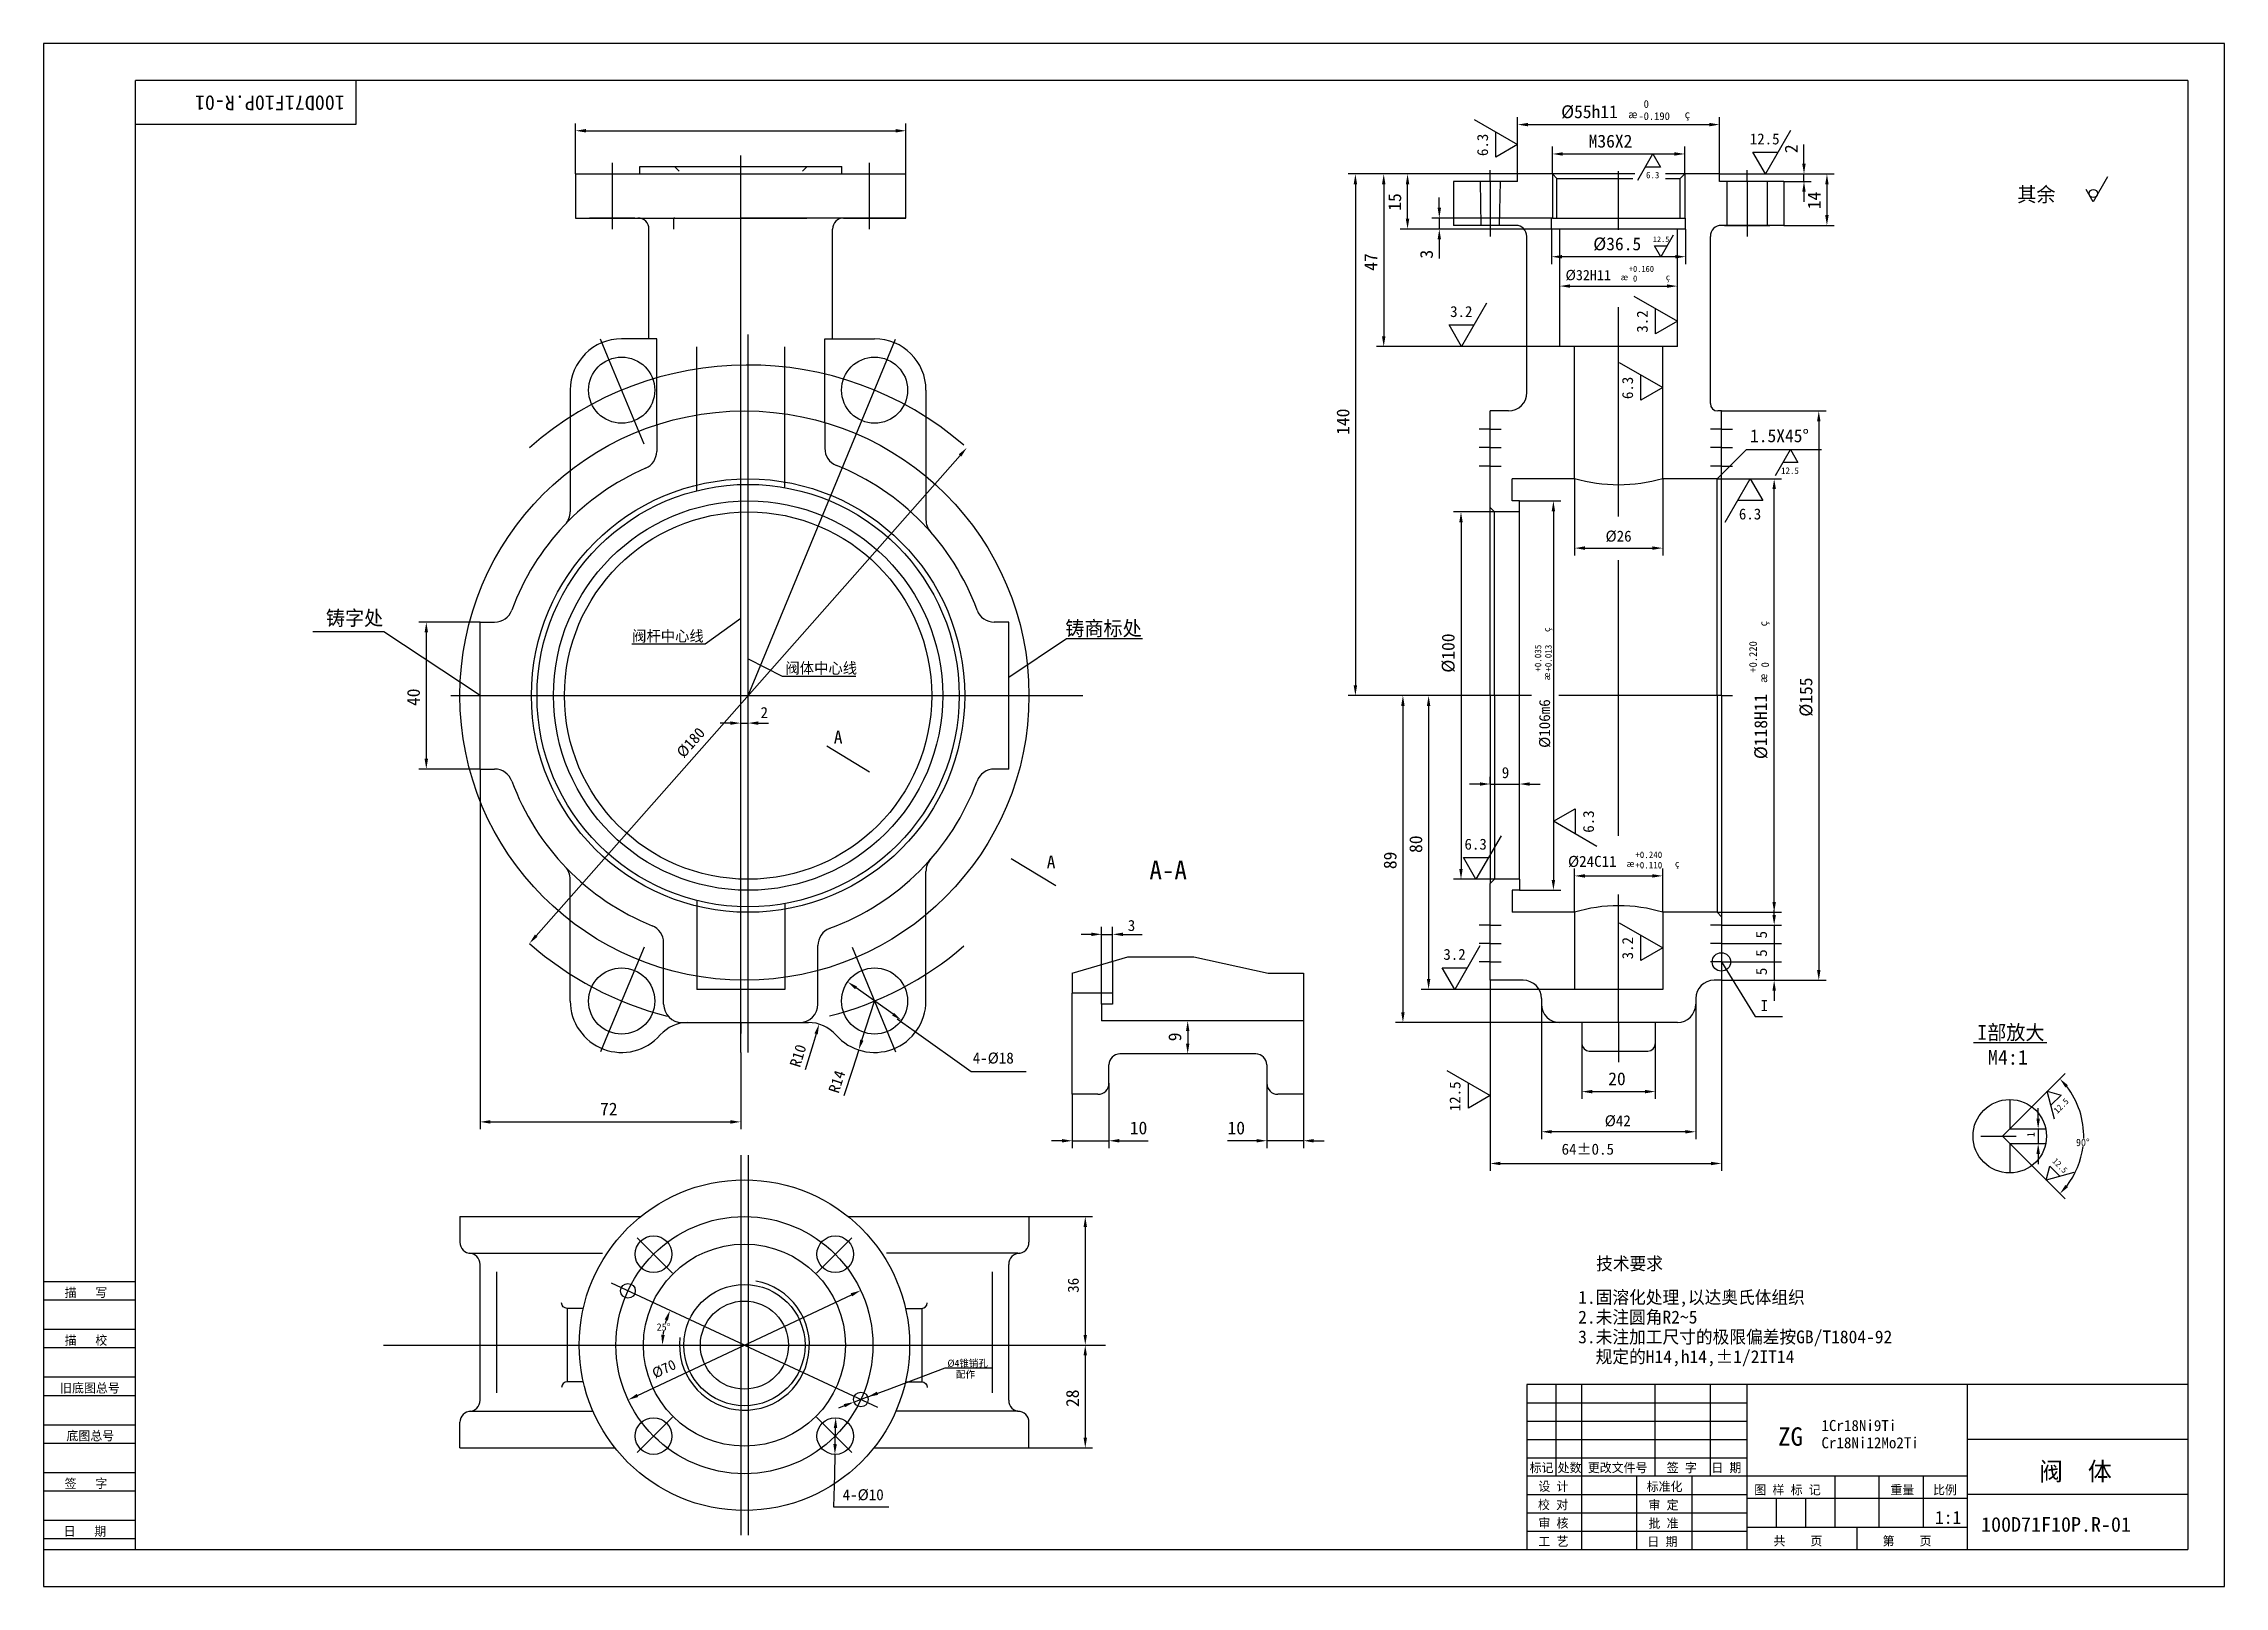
# Model space of a CAD drawing. Header units: metres. Extents: x 0 to 594, y 0 to 420.
import ezdxf

# ---------------------------------------------------------------- set-up
doc = ezdxf.new("R2010")
doc.units = ezdxf.units.M
for name, color, linetype in [('B', 3, 'Continuous'), ('C', 6, 'Continuous'), ('D', 1, 'Continuous'), ('FL', 5, 'Continuous'), ('HA', 5, 'Continuous'), ('T', 7, 'Continuous'), ('TL', 4, 'Continuous')]:
    doc.layers.add(name, color=color, linetype=linetype)

# ---------------------------------------------------------------- blocks, each defined once
blk = doc.blocks.new('TUKUN2')
at = {"layer": 'FL'}
for p, q in [((0, 420), (0, 0)), ((594, 420), (0, 420)), ((594, 0), (594, 420)), ((0, 78), (25, 78)), ((0, 70), (25, 70)), ((0, 65), (25, 65)), ((0, 57), (25, 57)), ((412, 30), (412, 55)), ((419, 10), (419, 55)), ((439, 30), (439, 55)), ((454, 30), (454, 55)), ((0, 52), (25, 52)), ((404, 50), (464, 50)), ((0, 44), (25, 44)), ((404, 45), (464, 45)), ((0, 39), (25, 39)), ((404, 40), (464, 40)), ((0, 31), (25, 31)), ((404, 35), (464, 35)), ((449, 10), (449, 30)), ((0, 26), (25, 26)), ((404, 25), (464, 25)), ((0, 18), (25, 18)), ((404, 20), (464, 20)), ((0, 13), (25, 13)), ((404, 15), (464, 15)), ((0, 0), (594, 0))]:
    blk.add_line(p, q, dxfattribs=at)
at = {"layer": 'TL'}
for p, q in [((25, 10), (25, 410)), ((584, 410), (25, 410)), ((85, 410), (85, 398)), ((584, 410), (584, 10)), ((85, 398), (25, 398)), ((0, 83), (25, 83)), ((404, 55), (404, 10)), ((584, 55), (404, 55)), ((464, 10), (464, 55)), ((524, 10), (524, 55)), ((584, 40), (524, 40)), ((524, 30), (404, 30)), ((434, 10), (434, 30)), ((488, 16), (488, 30)), ((500, 16), (500, 30)), ((512, 16), (512, 30)), ((464, 24), (524, 24)), ((472, 16), (472, 24)), ((480, 16), (480, 24)), ((584, 25), (524, 25)), ((524, 16), (464, 16)), ((494, 10), (494, 16)), ((0, 10), (584, 10))]:
    blk.add_line(p, q, dxfattribs=at)
at = {"layer": 'T'}
for s, p in [('描   写', (5.74, 78.76)), ('描   校', (5.74, 65.76)), ('旧底图总号', (4.49, 52.76)), ('底图总号', (6.22, 39.76)), ('标记', (404.75, 31.07)), ('处数', (412.38, 31.07)), ('更改文件号', (420.61, 31.07)), ('签 字', (442.1, 31.07)), ('日 期', (454.23, 31.07)), ('签   字', (5.74, 26.76)), ('校 对', (407.05, 20.99)), ('设 计', (407.14, 25.99)), ('标准化', (436.65, 25.93)), ('审 定', (437.13, 20.93)), ('图 样 标 记', (465.95, 25.04)), ('重量', (503.03, 25.04)), ('比例', (514.64, 25.04)), ('审 核', (407.14, 15.99)), ('批 准', (437.13, 15.93)), ('日   期', (5.45, 13.76)), ('工 艺', (407.14, 10.99)), ('日 期', (436.84, 10.93)), ('共    页', (471.18, 11.13)), ('第    页', (500.9, 11.13))]:
    blk.add_text(s, height=2.5, dxfattribs=at).set_placement(p)

msp = doc.modelspace()

# ---------------------------------------------------------------- linework, layer by layer
at = {"layer": 'B'}
for p, q in [((171.89, 386.5), (173.09, 385.3)), ((207.89, 386.5), (206.69, 385.3)), ((171.64, 369.5), (171.64, 372.5)), ((171.89, 372.5), (171.64, 372.5)), ((171.89, 372.5), (207.89, 372.5)), ((208.14, 372.5), (207.89, 372.5)), ((177.89, 298.28), (177.89, 337.5)), ((201.89, 299.13), (201.89, 337.5)), ((166.99, 316.23), (166.99, 309)), ((212.79, 316.85), (212.79, 309.83)), ((143.45, 303.47), (143.45, 292.57)), ((240.34, 303.47), (240.34, 290.39)), ((118.89, 222.51), (118.89, 262.51)), ((118.89, 262.51), (122.84, 262.51)), ((262.89, 262.51), (258.95, 262.51)), ((262.89, 222.51), (262.89, 262.51)), ((118.89, 222.51), (122.84, 222.51)), ((262.89, 222.51), (258.95, 222.51)), ((143.45, 181.22), (143.45, 192.45)), ((240.34, 182.83), (240.34, 194.63)), ((177.89, 186.74), (177.89, 162.51)), ((201.89, 185.88), (201.89, 162.51)), ((168.89, 167.37), (168.89, 175.22)), ((210.89, 166.89), (210.89, 174.45)), ((201.89, 162.51), (177.89, 162.51))]:
    msp.add_line(p, q, dxfattribs=at)
for centre, radius, start, end in [((161.99, 309), 5, 293.49, 0), ((217.79, 309.83), 5, 180, 248.22), ((190.89, 242.51), 67.5, 113.49, 159.83), ((190.89, 242.51), 67.5, 20.17, 68.22), ((138.45, 292.57), 5, 316.33, 0), ((245.34, 290.39), 5, 180, 221.33), ((122.84, 267.51), 5, 270, 339.83), ((258.95, 267.51), 5, 200.17, 270), ((122.84, 217.51), 5, 20.17, 90), ((258.95, 217.51), 5, 90, 159.83), ((190.89, 242.51), 67.5, 200.17, 248.14), ((190.89, 242.51), 67.5, 290.17, 339.83), ((245.34, 194.63), 5, 138.67, 180), ((138.45, 192.45), 5, 0, 43.67), ((163.89, 175.22), 5, 0, 68.14), ((215.89, 174.45), 5, 110.17, 180)]:
    msp.add_arc(centre, radius, start, end, dxfattribs=at)
at = {"layer": 'C'}
for p, q in [((154.89, 387.51), (154.89, 372.51)), ((189.89, 386.51), (189.89, 389.51)), ((189.89, 145.3), (189.89, 386.51)), ((224.89, 387.51), (224.89, 372.51)), ((394, 382.51), (394, 385.51)), ((394, 382.51), (394, 367.51)), ((429, 369.34), (429, 385.32)), ((464, 382.51), (464, 385.51)), ((464, 382.51), (464, 367.51)), ((154.89, 372.51), (154.89, 369.51)), ((224.89, 372.51), (224.89, 369.51)), ((429, 291.25), (429, 348.26)), ((153.63, 334.9), (151.71, 339.51)), ((191.89, 145.3), (191.89, 340.8)), ((230.16, 334.9), (232.08, 339.51)), ((163.54, 310.95), (153.63, 334.9)), ((191.89, 242.51), (230.16, 334.9)), ((429, 204.35), (429, 279.36)), ((110.89, 242.51), (283.03, 242.51)), ((394, 242.51), (391, 242.51)), ((405.26, 242.51), (394, 242.51)), ((457, 242.51), (412.76, 242.51)), ((457, 242.51), (460, 242.51)), ((429, 153.51), (429, 188.37)), ((163.54, 174.06), (153.63, 150.12)), ((220.24, 174.06), (230.16, 150.12)), ((153.63, 150.12), (151.71, 145.5)), ((189.89, 153.51), (189.89, 150.51)), ((189.89, 153.51), (189.89, 150.51)), ((230.16, 150.12), (232.08, 145.5)), ((429, 153.51), (429, 145.71)), ((429, 145.71), (429, 142.71)), ((527.68, 122.55), (537.28, 122.55)), ((189.89, 117.38), (189.89, 65.67)), ((191.89, 117.38), (191.89, 65.67)), ((171.29, 85.28), (161.67, 94.9)), ((210.5, 85.28), (220.12, 94.9)), ((190.89, 65.67), (154.64, 82.57)), ((92.62, 65.67), (289.24, 65.67)), ((189.89, 65.67), (189.89, 13.96)), ((190.89, 65.67), (227.15, 48.76)), ((191.89, 65.67), (191.89, 13.96)), ((171.29, 46.06), (161.67, 36.44)), ((210.5, 46.06), (220.12, 36.44))]:
    msp.add_line(p, q, dxfattribs=at)
msp.add_circle((190.89, 65.67), 35, dxfattribs=at)
for start, end in [(49.23, 131.44), (228.56, 255.8), (284.27, 310.77)]:
    msp.add_arc((191.89, 242.51), 90, start, end, dxfattribs=at)
at = {"layer": 'D'}
for p, q in [((144.89, 384.51), (144.89, 398.28)), ((234.89, 384.51), (234.89, 398.28)), ((389.67, 399.34), (401.5, 392.51)), ((401.5, 384.51), (401.5, 399.96)), ((456.5, 384.51), (456.5, 399.96)), ((147.69, 396.28), (232.09, 396.28)), ((395.59, 389.09), (395.59, 395.92)), ((401.5, 392.51), (395.59, 389.09)), ((404.3, 397.96), (453.7, 397.96)), ((475.81, 396.34), (468.98, 384.51)), ((479.49, 390.11), (479.49, 392.53)), ((411, 384.51), (411, 391.96)), ((413.8, 389.96), (444.2, 389.96)), ((434.23, 382.87), (438.33, 389.96)), ((440.38, 386.41), (436.28, 386.41)), ((438.33, 389.96), (440.38, 386.41)), ((447, 384.51), (447, 391.96)), ((465.56, 390.42), (472.39, 390.42)), ((468.98, 384.51), (465.56, 390.42)), ((479.49, 387.31), (479.49, 390.11)), ((363.02, 384.51), (355.3, 384.51)), ((357.3, 381.71), (357.3, 245.31)), ((369.51, 384.51), (363.02, 384.51)), ((365.02, 381.71), (365.02, 340.31)), ((401.5, 384.51), (369.51, 384.51)), ((371.51, 372.31), (371.51, 381.71)), ((456.5, 384.51), (481.49, 384.51)), ((474, 382.51), (481.49, 382.51)), ((479.49, 382.51), (479.49, 384.51)), ((481.49, 384.51), (487.74, 384.51)), ((485.74, 381.71), (485.74, 373.31)), ((558.3, 376.95), (556.35, 380.33)), ((562.2, 383.71), (558.3, 376.95)), ((380.16, 375.31), (380.16, 378.11)), ((479.49, 379.71), (479.49, 376.91)), ((378.16, 369.51), (369.51, 369.51)), ((410.75, 372.51), (378.16, 372.51)), ((410.75, 369.51), (378.16, 369.51)), ((380.16, 372.51), (380.16, 369.51)), ((410.75, 369.51), (410.75, 359.99)), ((447.25, 369.51), (447.25, 359.99)), ((474, 370.51), (487.74, 370.51)), ((380.16, 366.71), (380.16, 363.91)), ((380.16, 363.91), (380.16, 361.48)), ((438.76, 364.95), (442.18, 364.95)), ((440.47, 361.99), (438.76, 364.95)), ((443.89, 367.9), (440.47, 361.99)), ((444.45, 361.99), (413.55, 361.99)), ((164.89, 350.88), (164.89, 352.88)), ((214.89, 350.88), (214.89, 352.88)), ((413, 353.99), (413, 355.99)), ((415.8, 353.99), (442.2, 353.99)), ((433.17, 351.25), (445, 344.42)), ((445, 353.99), (445, 355.99)), ((393.05, 349.34), (386.22, 337.51)), ((439.09, 341), (439.09, 347.83)), ((386.22, 337.51), (382.81, 343.42)), ((382.81, 343.42), (389.64, 343.42)), ((445, 344.42), (439.09, 341)), ((413, 337.51), (363.02, 337.51)), ((429.17, 333.18), (441, 326.35)), ((435.09, 322.93), (435.09, 329.76)), ((441, 326.35), (435.09, 322.93)), ((394, 315.01), (391, 315.01)), ((394, 315.01), (397, 315.01)), ((457, 315.01), (454, 315.01)), ((457, 320.01), (485.52, 320.01)), ((457, 315.01), (460, 315.01)), ((483.52, 317.21), (483.52, 167.81)), ((394, 310.01), (391, 310.01)), ((394, 310.01), (397, 310.01)), ((457, 310.01), (454, 310.01)), ((457, 310.01), (460, 310.01)), ((457, 302.71), (463.79, 309.5)), ((463.79, 309.5), (484.27, 309.5)), ((471.71, 302.4), (475.81, 309.5)), ((475.81, 309.5), (477.86, 305.95)), ((134.18, 177.14), (249.61, 307.88)), ((394, 305.01), (391, 305.01)), ((394, 305.01), (397, 305.01)), ((457, 305.01), (454, 305.01)), ((457, 305.01), (460, 305.01)), ((477.86, 305.95), (473.76, 305.95)), ((417, 301.51), (417, 280.66)), ((441, 301.51), (441, 280.66)), ((455.8, 301.51), (473.37, 301.51)), ((458.04, 289.68), (464.87, 301.51)), ((464.87, 301.51), (468.29, 295.59)), ((471.37, 186.31), (471.37, 298.71)), ((395.2, 292.51), (384.07, 292.51)), ((402, 295.51), (413.24, 295.51)), ((411.24, 292.71), (411.24, 192.31)), ((468.29, 295.59), (461.46, 295.59)), ((386.07, 289.71), (386.07, 195.31)), ((419.8, 282.66), (438.2, 282.66)), ((118.89, 262.51), (102.24, 262.51)), ((189.89, 263.52), (180.2, 256.52)), ((77.69, 259.89), (73.34, 259.89)), ((92.69, 259.89), (77.69, 259.89)), ((118.89, 242.51), (92.69, 259.89)), ((104.24, 259.71), (104.24, 225.31)), ((180.2, 256.52), (160.2, 256.52)), ((262.89, 247.52), (278.58, 258.01)), ((278.58, 258.01), (290.83, 258.01)), ((290.83, 258.01), (299.3, 258.01)), ((191.89, 252.52), (201.19, 247.78)), ((201.19, 247.78), (221.19, 247.78)), ((370.25, 242.51), (355.3, 242.51)), ((391, 242.51), (368.25, 242.51)), ((370.25, 239.71), (370.25, 156.31)), ((391, 242.51), (375.25, 242.51)), ((377.25, 239.71), (377.25, 165.31)), ((187.09, 235.02), (184.29, 235.02)), ((189.89, 235.02), (189.89, 237.02)), ((189.89, 235.02), (191.89, 235.02)), ((194.69, 235.02), (197.49, 235.02)), ((196.49, 235.02), (197.42, 235.02)), ((118.89, 222.51), (102.24, 222.51)), ((118.89, 222.51), (118.89, 124.45)), ((394, 218.43), (394, 220.43)), ((402, 218.43), (402, 220.43)), ((391.2, 218.43), (388.4, 218.43)), ((394, 218.43), (402, 218.43)), ((404.8, 218.43), (407.6, 218.43)), ((411.24, 208.29), (417.15, 211.7)), ((423.07, 201.46), (411.24, 208.29)), ((417.15, 211.7), (417.15, 204.87)), ((396.97, 204.34), (390.14, 192.51)), ((390.14, 192.51), (386.72, 198.42)), ((386.72, 198.42), (393.55, 198.42)), ((395.2, 192.51), (384.07, 192.51)), ((417, 183.51), (417, 195.42)), ((419.8, 193.42), (438.2, 193.42)), ((441, 183.51), (441, 195.42)), ((402, 189.51), (413.24, 189.51)), ((288.17, 158.48), (288.17, 179.51)), ((291.17, 169.87), (291.17, 179.51)), ((394, 180.01), (391, 180.01)), ((394, 180.01), (397, 180.01)), ((429.17, 180.64), (441, 173.81)), ((457, 180.01), (454, 180.01)), ((455.8, 183.51), (473.37, 183.51)), ((457, 180.01), (473.37, 180.01)), ((471.37, 182.81), (471.37, 184.11)), ((471.37, 180.01), (471.37, 165.01)), ((285.37, 177.51), (282.57, 177.51)), ((288.17, 177.51), (291.17, 177.51)), ((293.97, 177.51), (296.77, 177.51)), ((296.77, 177.51), (299.19, 177.51)), ((391.22, 174.34), (384.39, 162.51)), ((394, 175.01), (391, 175.01)), ((394, 175.01), (397, 175.01)), ((435.09, 170.4), (435.09, 177.23)), ((441, 173.81), (435.09, 170.4)), ((457, 175.01), (454, 175.01)), ((457, 175.01), (473.37, 175.01)), ((380.97, 168.42), (387.8, 168.42)), ((384.39, 162.51), (380.97, 168.42)), ((394, 170.01), (391, 170.01)), ((394, 170.01), (397, 170.01)), ((457, 170.01), (454, 170.01)), ((457, 170.01), (466.17, 155.14)), ((457, 170.01), (473.37, 170.01)), ((231.39, 155.77), (221.28, 162.95)), ((417, 162.51), (375.25, 162.51)), ((394, 165.01), (394, 113.13)), ((457, 165.01), (485.52, 165.01)), ((457, 165.01), (457, 113.13)), ((457, 165.01), (473.37, 165.01)), ((471.37, 162.21), (471.37, 159.41)), ((222.88, 148.7), (226.34, 159.36)), ((232.53, 154.49), (237.09, 151.25)), ((408, 158.51), (408, 121.76)), ((450, 158.51), (450, 121.76)), ((466.17, 155.14), (473.67, 155.14)), ((210.41, 150.39), (209.6, 147.72)), ((237.09, 151.25), (252.65, 140.19)), ((311.62, 153.98), (309.62, 153.98)), ((311.62, 151.18), (311.62, 147.78)), ((416, 153.51), (368.25, 153.51)), ((189.89, 145.3), (189.89, 124.45)), ((209.6, 147.72), (207.45, 140.66)), ((222.01, 146.04), (220.29, 140.71)), ((311.62, 144.98), (309.62, 144.98)), ((419, 147.71), (419, 132.69)), ((439, 147.71), (439, 132.69)), ((525.68, 148.03), (545.68, 148.03)), ((220.29, 140.71), (217.97, 133.56)), ((252.65, 140.19), (267.65, 140.19)), ((290.17, 136.98), (290.17, 119.31)), ((333.17, 136.98), (333.17, 119.31)), ((382.17, 140.43), (394, 133.6)), ((388.09, 130.18), (388.09, 137.01)), ((535.53, 124.55), (550.61, 139.62)), ((280.17, 133.98), (280.17, 119.31)), ((343.17, 133.98), (343.17, 119.31)), ((394, 133.6), (388.09, 130.18)), ((421.8, 134.69), (436.2, 134.69)), ((547.77, 127.23), (545.75, 134.77)), ((545.75, 134.77), (549.52, 133.76)), ((549.52, 133.76), (546.76, 131)), ((121.69, 126.45), (187.09, 126.45)), ((543.28, 127.35), (543.28, 130.15)), ((277.37, 121.31), (274.57, 121.31)), ((280.17, 121.31), (290.17, 121.31)), ((292.97, 121.31), (295.77, 121.31)), ((295.77, 121.31), (300.86, 121.31)), ((327.57, 121.31), (322.48, 121.31)), ((330.37, 121.31), (327.57, 121.31)), ((343.17, 121.31), (333.17, 121.31)), ((345.97, 121.31), (348.77, 121.31)), ((447.2, 123.76), (410.8, 123.76)), ((535.53, 124.55), (545.28, 124.55)), ((535.53, 120.55), (550.61, 105.47)), ((535.53, 120.55), (545.28, 120.55)), ((543.28, 124.55), (543.28, 120.55)), ((396.8, 115.13), (454.2, 115.13)), ((543.28, 117.75), (543.28, 114.95)), ((545.45, 110.63), (546.46, 114.4)), ((546.46, 114.4), (549.22, 111.64)), ((552.99, 112.65), (545.45, 110.63)), ((268.39, 100.67), (285.73, 100.67)), ((283.73, 97.87), (283.73, 68.47)), ((161.75, 51.97), (220.03, 79.37)), ((270.23, 65.67), (285.73, 65.67)), ((270.23, 65.67), (285.73, 65.67)), ((229.73, 53.53), (245.6, 59.46)), ((245.6, 59.46), (258.51, 59.46)), ((283.73, 62.87), (283.73, 40.47)), ((224.49, 51.58), (229.73, 53.53)), ((216.62, 48.64), (218.12, 49.2)), ((224.49, 51.58), (220.74, 50.18)), ((215.59, 38.72), (215.7, 43.12)), ((215.52, 35.92), (215.39, 30.32)), ((268.39, 37.67), (285.73, 37.67)), ((215.39, 30.32), (215.18, 21.66)), ((215.18, 21.66), (230.18, 21.66))]:
    msp.add_line(p, q, dxfattribs=at)
msp.add_circle((558.3, 379.2), 1.13, dxfattribs=at)
for centre, radius, start, end in [((533.53, 122.55), 22.15, 358.43, 37.75), ((533.53, 122.55), 22.15, 322.25, 352.77), ((190.89, 65.67), 22.36, 162.18, 164.37), ((190.89, 65.67), 22.36, 170.1, 172.82)]:
    msp.add_arc(centre, radius, start, end, dxfattribs=at)
for points in [[(404.3, 398.42), (404.3, 397.49), (401.5, 397.96)], [(453.7, 398.42), (453.7, 397.49), (456.5, 397.96)], [(147.69, 396.75), (147.69, 395.81), (144.89, 396.28)], [(232.09, 396.75), (232.09, 395.81), (234.89, 396.28)], [(413.8, 390.43), (413.8, 389.5), (411, 389.96)], [(444.2, 390.43), (444.2, 389.5), (447, 389.96)], [(479.02, 387.31), (479.95, 387.31), (479.49, 384.51)], [(356.83, 381.71), (357.77, 381.71), (357.3, 384.51)], [(364.55, 381.71), (365.49, 381.71), (365.02, 384.51)], [(371.04, 381.71), (371.98, 381.71), (371.51, 384.51)], [(479.02, 379.71), (479.95, 379.71), (479.49, 382.51)], [(485.27, 381.71), (486.2, 381.71), (485.74, 384.51)], [(379.7, 375.31), (380.63, 375.31), (380.16, 372.51)], [(371.04, 372.31), (371.98, 372.31), (371.51, 369.51)], [(379.7, 366.71), (380.63, 366.71), (380.16, 369.51)], [(485.27, 373.31), (486.2, 373.31), (485.74, 370.51)], [(413.55, 362.45), (413.55, 361.52), (410.75, 361.99)], [(444.45, 362.45), (444.45, 361.52), (447.25, 361.99)], [(415.8, 354.46), (415.8, 353.53), (413, 353.99)], [(442.2, 354.46), (442.2, 353.53), (445, 353.99)], [(364.55, 340.31), (365.49, 340.31), (365.02, 337.51)], [(483.05, 317.21), (483.99, 317.21), (483.52, 320.01)], [(249.96, 307.57), (249.26, 308.19), (251.46, 309.98)], [(470.9, 298.71), (471.84, 298.71), (471.37, 301.51)], [(385.6, 289.71), (386.53, 289.71), (386.07, 292.51)], [(410.77, 292.71), (411.7, 292.71), (411.24, 295.51)], [(419.8, 283.13), (419.8, 282.19), (417, 282.66)], [(438.2, 283.13), (438.2, 282.19), (441, 282.66)], [(103.77, 259.71), (104.71, 259.71), (104.24, 262.51)], [(356.83, 245.31), (357.77, 245.31), (357.3, 242.51)], [(369.78, 239.71), (370.71, 239.71), (370.25, 242.51)], [(376.78, 239.71), (377.71, 239.71), (377.25, 242.51)], [(187.09, 235.48), (187.09, 234.55), (189.89, 235.02)], [(194.69, 235.48), (194.69, 234.55), (191.89, 235.02)], [(103.77, 225.31), (104.71, 225.31), (104.24, 222.51)], [(391.2, 218.9), (391.2, 217.96), (394, 218.43)], [(404.8, 218.9), (404.8, 217.96), (402, 218.43)], [(385.6, 195.31), (386.53, 195.31), (386.07, 192.51)], [(410.77, 192.31), (411.7, 192.31), (411.24, 189.51)], [(419.8, 193.88), (419.8, 192.95), (417, 193.42)], [(438.2, 193.88), (438.2, 192.95), (441, 193.42)], [(470.9, 186.31), (471.84, 186.31), (471.37, 183.51)], [(470.9, 182.81), (471.84, 182.81), (471.37, 180.01)], [(134.53, 176.83), (133.83, 177.45), (132.33, 175.04)], [(285.37, 177.98), (285.37, 177.05), (288.17, 177.51)], [(293.97, 177.98), (293.97, 177.05), (291.17, 177.51)], [(483.05, 167.81), (483.99, 167.81), (483.52, 165.01)], [(221.01, 162.57), (221.55, 163.33), (219, 164.57)], [(376.78, 165.31), (377.71, 165.31), (377.25, 162.51)], [(470.9, 162.21), (471.84, 162.21), (471.37, 165.01)], [(231.12, 155.39), (231.66, 156.15), (233.67, 154.14)], [(369.78, 156.31), (370.71, 156.31), (370.25, 153.51)], [(210.86, 150.26), (209.97, 150.53), (211.23, 153.07)], [(223.32, 148.56), (222.44, 148.85), (222.01, 146.04)], [(311.16, 151.18), (312.09, 151.18), (311.62, 153.98)], [(311.16, 147.78), (312.09, 147.78), (311.62, 144.98)], [(550.69, 135.8), (551.39, 136.42), (549.19, 138.21)], [(421.8, 135.16), (421.8, 134.22), (419, 134.69)], [(436.2, 135.16), (436.2, 134.22), (439, 134.69)], [(121.69, 126.92), (121.69, 125.98), (118.89, 126.45)], [(187.09, 126.92), (187.09, 125.98), (189.89, 126.45)], [(542.81, 127.35), (543.75, 127.35), (543.28, 124.55)], [(277.37, 121.78), (277.37, 120.84), (280.17, 121.31)], [(292.97, 121.78), (292.97, 120.84), (290.17, 121.31)], [(330.37, 121.78), (330.37, 120.84), (333.17, 121.31)], [(345.97, 121.78), (345.97, 120.84), (343.17, 121.31)], [(410.8, 124.23), (410.8, 123.3), (408, 123.76)], [(447.2, 124.23), (447.2, 123.3), (450, 123.76)], [(542.81, 117.75), (543.75, 117.75), (543.28, 120.55)], [(396.8, 115.59), (396.8, 114.66), (394, 115.13)], [(454.2, 115.59), (454.2, 114.66), (457, 115.13)], [(551.39, 108.68), (550.69, 109.29), (549.19, 106.88)], [(283.26, 97.87), (284.19, 97.87), (283.73, 100.67)], [(220.23, 78.95), (219.83, 79.79), (222.57, 80.56)], [(169.17, 72.68), (170.04, 72.34), (170.63, 75.12)], [(169.18, 68.43), (168.24, 68.49), (168.53, 65.67)], [(283.26, 68.47), (284.19, 68.47), (283.73, 65.67)], [(283.26, 62.87), (284.19, 62.87), (283.73, 65.67)], [(161.95, 51.54), (161.56, 52.39), (159.22, 50.78)], [(218.28, 48.76), (217.95, 49.63), (220.74, 50.18)], [(227.27, 52.12), (226.95, 52.99), (224.49, 51.58)], [(216.16, 43.11), (215.23, 43.13), (215.76, 45.92)], [(216.06, 38.71), (215.12, 38.73), (215.52, 35.92)], [(283.26, 40.47), (284.19, 40.47), (283.73, 37.67)]]:
    msp.add_solid(points, dxfattribs=at)
at = {"layer": 'FL'}
for p, q in [((411, 384.51), (411, 372.51)), ((447, 384.51), (447, 372.51))]:
    msp.add_line(p, q, dxfattribs=at)
msp.add_lwpolyline([(280.17, 166.9), (295.34, 171.4), (313.33, 171.4), (333.58, 166.9), (343.17, 166.9)], dxfattribs=at)
for centre, radius in [((457, 170.01), 2.5), ((535.53, 122.55), 10)]:
    msp.add_circle(centre, radius, dxfattribs=at)
at = {"layer": 'HA'}
msp.add_arc((190.89, 65.67), 17.7, 173.34, 80.03, dxfattribs=at)
at = {"layer": 'TL'}
for p, q in [((162.39, 386.51), (189.89, 386.51)), ((162.39, 384.51), (162.39, 386.51)), ((189.89, 386.51), (217.39, 386.51)), ((217.39, 384.51), (217.39, 386.51)), ((144.89, 384.51), (189.89, 384.51)), ((144.89, 384.51), (144.89, 372.51)), ((189.89, 384.51), (234.89, 384.51)), ((234.89, 372.51), (234.89, 384.51)), ((401.5, 382.51), (384, 382.51)), ((384, 382.51), (384, 370.51)), ((391.26, 382.51), (391.5, 370.51)), ((396.74, 382.51), (396.5, 370.51)), ((411, 384.51), (401.5, 384.51)), ((401.5, 382.51), (401.5, 384.51)), ((433.41, 384.51), (409.5, 384.51)), ((411, 384.51), (412.2, 383.31)), ((412.2, 372.51), (412.2, 383.31)), ((412.2, 383.31), (432.84, 383.31)), ((448.5, 384.51), (441.8, 384.51)), ((441.8, 383.31), (445.8, 383.31)), ((447, 384.51), (445.8, 383.31)), ((445.8, 372.51), (445.8, 383.31)), ((456.5, 384.51), (447, 384.51)), ((456.5, 382.51), (456.5, 384.51)), ((458.5, 382.51), (456.5, 382.51)), ((458.5, 382.51), (458.5, 370.51)), ((474, 382.51), (458.5, 382.51)), ((469.5, 382.51), (469.5, 370.51)), ((474, 382.51), (474, 370.51)), ((144.89, 372.51), (189.89, 372.51)), ((161.07, 372.51), (148.72, 372.51)), ((164.89, 339.66), (164.89, 369.51)), ((234.89, 372.51), (189.89, 372.51)), ((214.89, 339.66), (214.89, 369.51)), ((217.89, 372.51), (234.89, 372.51)), ((401, 370.51), (384, 370.51)), ((410.75, 369.51), (410.75, 372.51)), ((411, 372.51), (410.75, 372.51)), ((447.25, 369.51), (410.75, 369.51)), ((411, 372.51), (447, 372.51)), ((413, 337.51), (413, 369.51)), ((445, 337.51), (445, 369.51)), ((447.25, 372.51), (447, 372.51)), ((447.25, 369.51), (447.25, 372.51)), ((474, 370.51), (457, 370.51)), ((457.83, 370.51), (470.18, 370.51)), ((404, 325.01), (404, 367.51)), ((454, 322.01), (454, 367.51)), ((166.99, 339.66), (157.45, 339.66)), ((166.99, 316.23), (166.99, 339.66)), ((212.79, 316.85), (212.79, 339.66)), ((212.79, 339.66), (226.34, 339.66)), ((429, 337.51), (413, 337.51)), ((417, 301.51), (417, 337.51)), ((445, 337.51), (429, 337.51)), ((441, 301.51), (441, 337.51)), ((143.45, 325.66), (143.45, 303.47)), ((240.34, 325.66), (240.34, 303.47)), ((394, 293.71), (394, 320.01)), ((399, 320.01), (394, 320.01)), ((457, 320.01), (456, 320.01)), ((457, 301.21), (457, 320.01)), ((417, 301.51), (400, 301.51)), ((400, 295.51), (400, 301.51)), ((455.8, 301.51), (441, 301.51)), ((457, 302.71), (455.8, 301.51)), ((455.8, 242.51), (455.8, 301.51)), ((457, 242.51), (457, 301.21)), ((394, 242.51), (394, 293.71)), ((395.2, 292.51), (394, 293.71)), ((395.2, 242.51), (395.2, 292.51)), ((402, 292.51), (395.2, 292.51)), ((402, 295.51), (400, 295.51)), ((402, 292.51), (402, 295.51)), ((402, 192.51), (402, 292.51)), ((394, 242.51), (394, 191.31)), ((395.2, 242.51), (395.2, 192.51)), ((455.8, 242.51), (455.8, 183.51)), ((457, 242.51), (457, 183.81)), ((213.31, 228.84), (224.95, 221.74)), ((263.55, 198.2), (275.75, 190.77)), ((395.2, 192.51), (394, 191.31)), ((394, 165.01), (394, 191.31)), ((402, 192.51), (395.2, 192.51)), ((402, 192.51), (402, 189.51)), ((402, 189.51), (400, 189.51)), ((400, 189.51), (400, 183.51)), ((143.45, 159.36), (143.45, 181.22)), ((240.34, 159.36), (240.34, 182.83)), ((417, 183.51), (400, 183.51)), ((417, 183.51), (417, 162.51)), ((441, 183.51), (441, 162.51)), ((455.8, 183.51), (441, 183.51)), ((457, 182.31), (455.8, 183.51)), ((457, 183.81), (457, 165.01)), ((168.89, 158.51), (168.89, 167.37)), ((210.89, 158.51), (210.89, 166.89)), ((280.17, 166.9), (280.17, 161.48)), ((291.17, 170.16), (291.17, 161.48)), ((343.17, 166.9), (343.17, 153.98)), ((280.17, 133.98), (280.17, 161.48)), ((291.17, 161.48), (280.17, 161.48)), ((291.17, 161.48), (291.17, 158.48)), ((403, 165.01), (394, 165.01)), ((441, 162.51), (417, 162.51)), ((457, 165.01), (455, 165.01)), ((291.17, 158.48), (288.17, 158.48)), ((288.17, 158.48), (288.17, 153.98)), ((408, 160.01), (408, 158.51)), ((450, 160.01), (450, 158.51)), ((173.89, 153.51), (208.31, 153.51)), ((306.17, 153.98), (288.17, 153.98)), ((309.17, 153.98), (306.17, 153.98)), ((321.17, 153.98), (309.17, 153.98)), ((324.17, 153.98), (321.17, 153.98)), ((343.17, 153.98), (324.17, 153.98)), ((343.17, 153.98), (343.17, 133.98)), ((445, 153.51), (413, 153.51)), ((419, 153.51), (419, 147.71)), ((439, 153.51), (439, 147.71)), ((330.17, 144.98), (293.17, 144.98)), ((421, 145.71), (437, 145.71)), ((290.17, 136.98), (290.17, 141.98)), ((333.17, 141.98), (333.17, 136.98)), ((287.17, 133.98), (280.17, 133.98)), ((343.17, 133.98), (336.17, 133.98)), ((535.53, 132.55), (535.53, 124.55)), ((535.53, 124.55), (533.53, 122.55)), ((535.53, 120.55), (533.53, 122.55)), ((535.53, 120.55), (535.53, 112.55)), ((113.39, 100.67), (162.61, 100.67)), ((113.39, 100.67), (113.39, 93.67)), ((219.18, 100.67), (268.39, 100.67)), ((268.39, 100.67), (268.39, 93.67)), ((116.39, 90.67), (152.22, 90.67)), ((265.39, 90.67), (229.57, 90.67)), ((118.89, 50.67), (118.89, 87.67)), ((123.39, 85.67), (123.39, 65.67)), ((258.39, 85.67), (258.39, 65.67)), ((262.89, 50.67), (262.89, 87.67)), ((142.6, 75.67), (142.6, 55.67)), ((147.02, 75.67), (142.6, 75.67)), ((234.77, 75.67), (239.19, 75.67)), ((239.19, 75.67), (239.19, 55.67)), ((123.39, 65.67), (123.39, 52.67)), ((258.39, 65.67), (258.39, 52.67)), ((147.02, 55.67), (142.6, 55.67)), ((234.77, 55.67), (239.19, 55.67)), ((116.39, 47.67), (149.65, 47.67)), ((265.39, 47.67), (232.14, 47.67)), ((113.39, 37.67), (113.39, 44.67)), ((268.39, 37.67), (268.39, 44.67)), ((113.39, 37.67), (155.67, 37.67)), ((226.12, 37.67), (268.39, 37.67))]:
    msp.add_line(p, q, dxfattribs=at)
for points in [[(441, 301.51, -0.14), (417, 301.51, -0.14)], [(441, 183.51, 0.15), (417, 183.51, 0.15)], [(142.6, 75.67, -0.41), (141.1, 77.17, -0.41)], [(239.19, 75.67, 0.41), (240.69, 77.17, 0.41)], [(142.6, 55.67, 0.41), (141.1, 54.17, 0.41)], [(239.19, 55.67, -0.41), (240.69, 54.17, -0.41)]]:
    msp.add_lwpolyline(points, format="xyb", dxfattribs=at)
for centre, radius in [((157.45, 325.66), 9), ((226.34, 325.66), 9), ((190.89, 242.51), 77.5), ((191.89, 242.51), 59), ((191.89, 242.51), 57.5), ((191.89, 242.51), 53), ((191.89, 242.51), 50), ((157.45, 159.36), 9), ((226.34, 159.36), 9), ((190.89, 65.67), 45), ((166.14, 90.42), 5), ((215.64, 90.42), 5), ((190.89, 65.67), 27.5), ((159.17, 80.46), 2), ((190.89, 65.67), 16.5), ((190.89, 65.67), 12), ((222.61, 50.88), 2), ((166.14, 40.92), 5), ((215.64, 40.92), 5)]:
    msp.add_circle(centre, radius, dxfattribs=at)
for centre, radius, start, end in [((161.89, 369.51), 3, 0, 90), ((217.89, 369.51), 3, 90, 180), ((401, 367.51), 3, 0, 90), ((457, 367.51), 3, 90, 180), ((157.45, 325.66), 14, 90, 180), ((226.34, 325.66), 14, 0, 90), ((399, 325.01), 5, 270, 0), ((456, 322.01), 2, 180, 270), ((403, 160.01), 5, 0, 90), ((455, 160.01), 5, 90, 180), ((157.45, 159.36), 14, 180, 318.67), ((173.89, 158.51), 5, 180, 270), ((205.89, 158.51), 5, 270, 0), ((226.34, 159.36), 14, 221.33, 0), ((413, 158.51), 5, 180, 270), ((445, 158.51), 5, 270, 0), ((175.47, 143.51), 10, 90, 138.67), ((208.31, 143.51), 10, 41.33, 90), ((293.17, 141.98), 3, 90, 180), ((330.17, 141.98), 3, 0, 90), ((421, 147.71), 2, 180, 270), ((437, 147.71), 2, 270, 0), ((287.17, 136.98), 3, 270, 360), ((336.17, 136.98), 3, 180, 270), ((116.39, 93.67), 3, 180, 270), ((115.89, 87.67), 3, 0, 90), ((265.89, 87.67), 3, 90, 180), ((265.39, 93.67), 3, 270, 0), ((116.39, 44.67), 3, 90, 180), ((115.89, 50.67), 3, 270, 0), ((265.89, 50.67), 3, 180, 270), ((265.39, 44.67), 3, 0, 90)]:
    msp.add_arc(centre, radius, start, end, dxfattribs=at)

# ---------------------------------------------------------------- block references
at = {"layer": 'D'}
msp.add_blockref('TUKUN2', (0, 0), dxfattribs=at)

# ---------------------------------------------------------------- texts
for s, height, rotation, p in [('100D71F10P.R-01', 4, 180, (82.03, 405.87)), ('6.3', 2.98, 90, (393.43, 389.39)), ('2', 3.5, 90, (477.74, 390.2)), ('15', 3.5, 90, (369.76, 374.51)), ('14', 3.5, 90, (483.99, 374.92)), ('47', 3.5, 90, (363.27, 358.17)), ('3', 3.5, 90, (378.41, 361.48)), ('3.2', 2.98, 90, (436.93, 341.3)), ('6.3', 2.98, 90, (432.93, 323.23)), ('140', 3.5, 90, (355.67, 313.5)), ('%%231', 2.1, 90, (469.46, 261.35)), ('%%C100', 3.5, 90, (384.32, 248.75)), ('+0.035', 1.8, 90, (407.93, 249.02)), ('%%231', 1.8, 90, (410.33, 259.82)), ('+0.013', 1.8, 90, (410.75, 249.02)), ('+0.220', 2.1, 90, (466.66, 248.75)), (' 0', 2.1, 90, (469.95, 248.75)), ('40', 3.5, 90, (102.49, 239.67)), ('%%230', 1.8, 90, (410.33, 246.62)), ('%%230', 2.1, 90, (469.46, 245.95)), ('%%C155', 3.5, 90, (481.77, 236.76)), ('%%C106m6', 3, 90, (410.33, 228.27)), ('%%C118H11', 3.5, 90, (469.46, 225.2)), ('%%C180', 3, 48.56, (174.34, 225.33)), ('6.3', 2.98, 90, (422.28, 205.17)), ('80', 3.5, 90, (375.5, 199.67)), ('89', 3.5, 90, (368.5, 195.26)), ('3.2', 2.98, 90, (432.93, 170.7)), ('5', 3, 90, (469.39, 176.39)), ('5', 3, 90, (469.39, 171.39)), ('5', 3, 90, (469.39, 166.39)), ('9', 3.5, 90, (309.87, 148.4)), ('R10', 3, 73.05, (206.01, 141.1)), ('R14', 3, 72.03, (216.54, 134.03)), ('12.5', 2.98, 90, (385.93, 129.35)), ('12.5', 1.7, 45, (548.5, 128.59)), ('1', 2, 90, (542.28, 122.31)), ('12.5', 1.7, 315, (546.99, 115.6)), ('36', 3, 90, (281.95, 79.92)), ('%%C70', 2.8, 25.18, (166.56, 56.56)), ('28', 3.5, 90, (281.98, 48.83))]:
    msp.add_text(s, height=height, rotation=rotation, dxfattribs=at).set_placement(p)
for s, height, p in [(' 0', 2.1, (434.39, 402.51)), ('%%C55h11', 3.5, (413.34, 399.71)), ('%%230', 2.1, (431.59, 399.71)), ('-0.190', 2.1, (434.39, 399.22)), ('%%231', 2.1, (446.99, 399.71)), ('M36X2', 3.5, (420.84, 391.71)), ('12.5', 2.98, (464.73, 392.57)), ('6.3', 1.78, (436.46, 383.34)), ('其余', 4, (537.6, 376.95)), ('%%C36.5', 3.5, (422.09, 363.74)), ('12.5', 1.49, (438.35, 366.02)), ('%%C32H11', 2.8, (414.54, 355.6)), ('%%230', 1.68, (429.54, 355.6)), ('+0.160', 1.68, (431.78, 357.84)), (' 0', 1.68, (431.78, 355.21)), ('%%231', 1.68, (441.86, 355.6)), ('3.2', 2.98, (383.11, 345.57)), ('1.5X45%%d', 3.5, (464.79, 311.49)), ('12.5', 1.78, (473.26, 302.87)), ('6.3', 2.98, (461.76, 290.46)), ('%%C26', 3, (425.44, 284.43)), ('铸字处', 4, (76.89, 261.63)), ('铸商标处', 4, (278.3, 258.81)), ('阀杆中心线', 3, (160.3, 257.22)), ('阀体中心线', 3, (202.07, 248.48)), ('2', 3, (195.27, 236.4)), ('A', 3.5, (215.23, 229.44)), ('9', 3, (397.18, 220.04)), ('6.3', 2.98, (387.02, 200.57)), ('A', 3.5, (273.23, 195.47)), ('A-A', 5, (301.21, 192.53)), ('%%C24C11', 3, (415.22, 195.87)), ('%%230', 1.8, (431.14, 195.87)), ('+0.240', 1.8, (433.54, 198.27)), ('+0.110', 1.8, (433.54, 195.45)), ('%%231', 1.8, (444.34, 195.87)), ('3', 3, (295.3, 178.43)), ('3.2', 2.98, (381.27, 170.57)), ('I', 3, (467.67, 156.64)), ('I部放大', 4, (526.68, 148.82)), ('4-%%C18', 3, (253.07, 142.34)), ('M4:1', 4, (529.59, 142.03)), ('20', 3.5, (426.17, 136.44)), ('72', 3.5, (151.56, 128.2)), ('10', 3.5, (295.86, 123.06)), ('10', 3.5, (322.48, 123.06)), ('%%C42', 3, (425.22, 125.26)), ('64%%P0.5', 3, (413.46, 117.53)), ('90%%D', 2, (553.58, 119.85)), ('          技术要求', 3.5, (399.06, 86.12)), ('1.固溶化处理,以达奥氏体组织', 3.5, (417.99, 76.95)), ('25%%D', 2, (166.99, 69.6)), ('2.未注圆角R2%%1265', 3.5, (417.99, 71.56)), ('3.未注加工尺寸的极限偏差按GB/T1804-92', 3.5, (417.99, 66.17)), ('%%C4锥销孔', 1.92, (246.18, 59.79)), ('  规定的H14,h14,%%P1/2IT14', 3.5, (417.99, 60.78)), ('配作', 1.92, (248.5, 56.78)), ('ZG', 5, (472.42, 38.29)), ('1Cr18Ni9Ti', 3, (484.25, 42.29)), ('Cr18Ni12Mo2Ti', 3, (484.25, 37.59)), ('阀  体', 5, (543.53, 28.82)), ('4-%%C10', 3, (217.64, 23.45)), ('1:1', 3.5, (515.18, 17.02)), ('100D71F10P.R-01', 4, (527.73, 14.86))]:
    msp.add_text(s, height=height, dxfattribs=at).set_placement(p)

doc.saveas('drawing.dxf')
